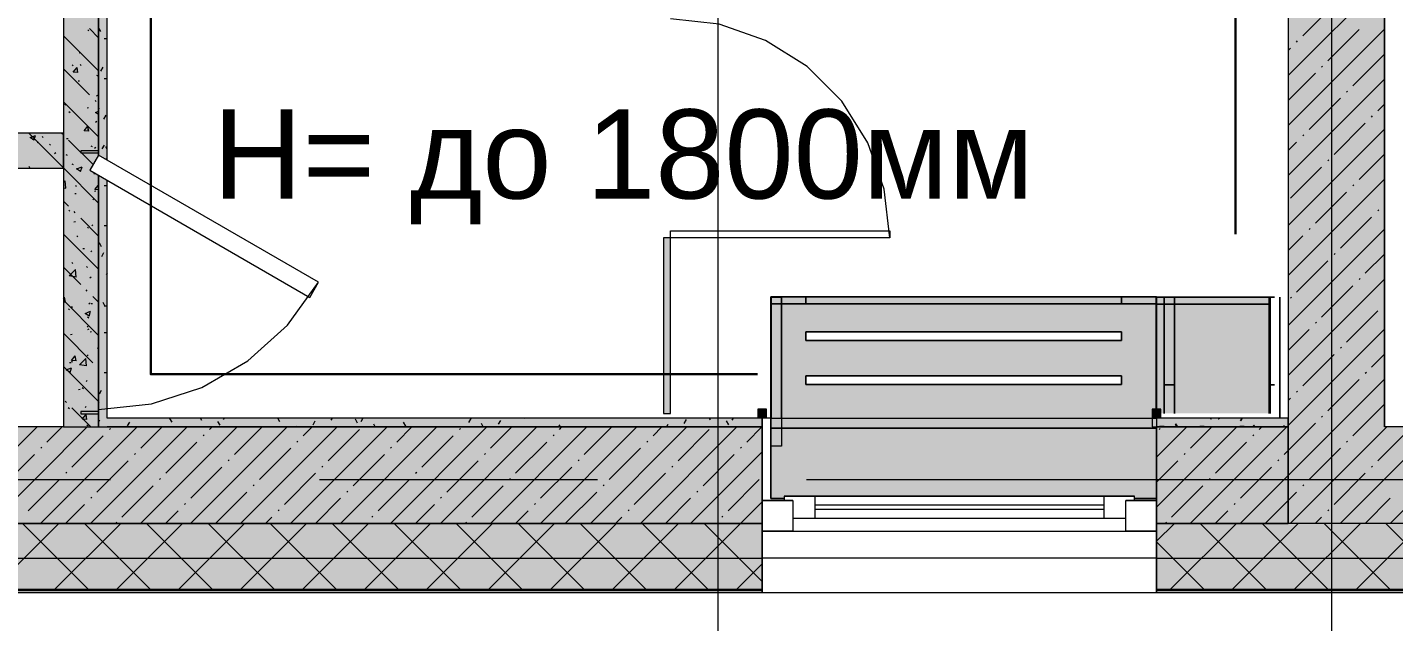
# Model space of a CAD drawing. Header units: millimetres. Extents: x -3817 to 677485, y -22715 to 103890.
# Drawn here: x 621169 to 624286, y 1553 to 2908 of the extents above; entities that cross this region are included whole.
import ezdxf

# ---------------------------------------------------------------- set-up
doc = ezdxf.new("R2010")
doc.units = ezdxf.units.MM
doc.layers.add('PDF _Геометрия', color=7, linetype='Continuous', true_color=0x1d1d1d)
doc.layers.add('PDF _Сплошная заливка', color=7, linetype='Continuous', true_color=0xffffff)
doc.layers.add('PDF _Текст', color=7, linetype='Continuous')
doc.styles.add('PDF GOST-Common', font='arial.ttf')

msp = doc.modelspace()

# ---------------------------------------------------------------- hatches: boundary and pattern name
at = {"layer": 'PDF _Сплошная заливка', "transparency": 33554559}
for points in [[(621291.3, 1996.9), (621331.3, 1996.9), (621331.3, 2026.9), (621291.3, 2026.9), (621291.3, 2031.9), (621331.3, 2031.9), (621331.3, 2570.7), (621311.3, 2582.2), (621331.3, 2616.9), (621330.7, 2621.9), (621291.3, 2621.9), (621291.3, 2626.9), (621331.3, 2626.9), (621331.3, 5436.9), (621291.3, 5436.9), (621291.3, 5441.9), (621331.3, 5441.9), (621330.4, 5581.2), (621311.3, 5592.2), (621331.3, 5626.9), (621331.3, 5631.9), (621291.3, 5631.9), (621291.3, 5636.9), (621251.3, 5636.9), (621251.3, 1996.9)], [(621251.3, 2586.9), (621251.3, 2666.9), (620650.5, 2666.9), (620650.5, 2586.9), (621086, 2586.9)], [(624045.5, 1996.9), (624045.5, 2016.9), (623735.5, 2016.9), (623735.5, 1996.9), (623999.5, 1996.9)], [(627885.5, 1776.9), (627885.5, 1996.9), (624045.5, 1996.9), (624045.5, 1776.9), (625456.2, 1776.9)]]:
    msp.add_hatch(color=256, dxfattribs=at).paths.add_polyline_path(points)
h = msp.add_hatch(color=256, dxfattribs=at)
h.paths.add_polyline_path([(621351.3, 1996.9), (621351.3, 2559.1), (621331.3, 2570.7), (621331.3, 1996.9)], flags=0)
h.paths.add_polyline_path([(621351.3, 2605.3), (621351.1, 5569.3), (621331.3, 5580.7), (621331.3, 2616.9), (621350.6, 2605.7)], flags=0)
h.paths.add_polyline_path([(621351.3, 5615.3), (621351.3, 5616.9), (621348.7, 5616.9)], flags=0)
at = {"layer": 'PDF _Сплошная заливка', "true_color": 0xe2ddcd, "transparency": 33554559}
msp.add_hatch(color=254, dxfattribs=at).paths.add_polyline_path([(622620.5, 2027.9), (622636.5, 2027.9), (622636.5, 2427.9), (622620.5, 2427.9), (622620.5, 2241.5)])
at = {"layer": 'PDF _Сплошная заливка', "true_color": 0xeae6de, "transparency": 33554559}
h = msp.add_hatch(color=254, dxfattribs=at)
h.paths.add_polyline_path([(622865.2, 1993.8), (623745.5, 1993.8), (623743.4, 1996.9), (623735.5, 1996.9), (623735.5, 2016.9), (623735.5, 2017.9), (623735.5, 2037.4), (623745.5, 2037.4), (623745.5, 2293.7), (622865.2, 2293.7), (622865.2, 2241.5)], flags=0)
h.paths.add_polyline_path([(622945.2, 2093.7), (622945.2, 2113.7), (623665.7, 2113.7), (623665.7, 2093.7), (623271.1, 2093.7)], flags=0)
h.paths.add_polyline_path([(622945.2, 2193.7), (622945.2, 2213.7), (623665.7, 2213.7), (623665.7, 2193.7), (623271.1, 2193.7)], flags=0)
for points in [[(623999.5, 2027.9), (624004.5, 2027.9), (624004.5, 2292.9), (623744.2, 2292.9), (623745.5, 2037.4), (623755.5, 2037.4), (623755.5, 2027.9)], [(622865.5, 1833.8), (622895.5, 1833.8), (622895.5, 1838.9), (623695.5, 1838.9), (623695.5, 1833.8), (623745.5, 1833.8), (623745.5, 1993.8), (622865.5, 1993.8), (622865.5, 1838.9)]]:
    msp.add_hatch(color=254, dxfattribs=at).paths.add_polyline_path(points)
at = {"layer": 'PDF _Сплошная заливка', "transparency": 33554559}
h = msp.add_hatch(color=256, dxfattribs=at)
h.paths.add_polyline_path([(623999.5, 1776.9), (624045.5, 1776.9), (624045.5, 1996.9), (623745.5, 1996.9), (623745.5, 1776.9)], flags=0)
h.paths.add_polyline_path([(622845.5, 1776.9), (622845.5, 1996.9), (619245.5, 1996.9), (619245.5, 1776.9), (622542.8, 1776.9)], flags=0)
h.paths.add_polyline_path([(618095.5, 1776.9), (618345.5, 1776.9), (618345.5, 1996.9), (618095.5, 1996.9)], flags=0)
h = msp.add_hatch(color=256, dxfattribs=at)
h.paths.add_polyline_path([(624045.5, 1996.9), (624045.5, 2016.9), (623745.5, 2016.9), (623745.5, 1996.9), (623999.5, 1996.9)], flags=0)
h.paths.add_polyline_path([(622845.5, 1996.9), (622845.5, 2016.9), (621351.3, 2016.9), (621351.3, 1996.9), (622542.8, 1996.9)], flags=0)
h = msp.add_hatch(color=256, dxfattribs=at)
h.paths.add_polyline_path([(627885.5, 1626.9), (627885.5, 1776.9), (623745.5, 1776.9), (623745.5, 1626.9), (625456.2, 1626.9)], flags=0)
h.paths.add_polyline_path([(622542.8, 1626.9), (622845.5, 1626.9), (622845.5, 1776.9), (619245.5, 1776.9), (619245.5, 1626.9), (621086, 1626.9)], flags=0)
h.paths.add_polyline_path([(618095.5, 1626.9), (618345.5, 1626.9), (618345.5, 1776.9), (617345.5, 1776.9), (617345.5, 1626.9), (617595.5, 1626.9)], flags=0)
h.paths.add_polyline_path([(615895.5, 1626.9), (616445.5, 1626.9), (616445.5, 1776.9), (615895.5, 1776.9)], flags=0)
h.paths.add_polyline_path([(613595.5, 1626.9), (613795.5, 1626.9), (613795.5, 1776.9), (613095.5, 1776.9), (613095.5, 1626.9)], flags=0)
h.paths.add_polyline_path([(609432.3, 1626.9), (609995.5, 1626.9), (609995.5, 1776.9), (608812.6, 1776.9), (608812.6, 1626.9)], flags=0)

# ---------------------------------------------------------------- linework, layer by layer
at = {"layer": 'PDF _Геометрия', "color": 9, "lineweight": 9, "true_color": 0xc0c0c0}
for points in [[(617345.5, 1618.9), (618345.5, 1618.9), (618345.5, 1776.9), (618345.5, 1618.9), (619245.5, 1618.9), (619245.5, 1776.9), (619245.5, 1618.9), (622845.5, 1618.9), (622845.5, 1776.9), (622845.5, 1618.9), (623745.5, 1618.9), (623745.5, 1776.9), (623745.5, 1618.9), (627885.5, 1618.9), (628038.5, 1618.9), (628043.5, 1618.9), (628043.5, 2226.9), (627885.5, 2226.9), (627665.5, 2226.9), (627665.5, 1996.9), (624265.5, 1996.9), (624265.5, 9556.9), (624410.5, 9556.9)], [(623845.5, 9548.9), (623845.5, 9536.9), (624025.5, 9536.9), (624025.5, 9556.9), (624045.5, 9556.9), (624045.5, 2016.9), (624025.5, 2016.9)], [(622865.2, 2016.9), (622845.5, 2016.9), (622845.5, 1996.9), (622845.5, 2016.9), (621351.3, 2016.9)], [(624045.5, 2016.9), (623735.5, 2016.9), (623735.5, 1996.9), (624045.5, 1996.9)], [(624014.5, 2016.9), (623745.5, 2016.9), (623745.5, 1996.9), (623745.5, 1776.9)], [(627885.5, 1776.9), (627885.5, 1996.9), (627885.5, 1776.9), (624045.5, 1776.9), (624045.5, 1996.9), (624045.5, 1776.9)]]:
    msp.add_lwpolyline(points, dxfattribs=at)
at = {"layer": 'PDF _Геометрия', "color": 231, "lineweight": 30, "true_color": 0xff80c0}
msp.add_lwpolyline([(623925.5, 2436.9), (623925.5, 9436.9), (622725.5, 9436.9), (622725.5, 5516.9), (621450.5, 5516.9), (621450.5, 2116.9), (622835, 2116.9)], dxfattribs=at)
at = {"layer": 'PDF _Геометрия', "color": 253, "lineweight": 9, "true_color": 0xaaaaaa}
for points in [[(624265.5, 6926.1), (624265.5, 6746.6), (624265.5, 6446.6), (624265.5, 6146.6), (624265.5, 5846.6), (624265.5, 5546.6), (624265.5, 5246.6), (624265.5, 4946.6), (624265.5, 4646.6), (624265.5, 4346.6), (624265.5, 4046.6), (624265.5, 3746.6), (624265.5, 3446.6), (624286.1, 3446.6), (624265.5, 3446.6), (624265.5, 1996.9)], [(622745.5, -29.4), (622745.5, 2470.6), (622745.5, 4304)], [(624145.5, -29.4), (624145.5, 2470.6), (624145.5, 4304)], [(621331.3, 2036.9), (621451.9, 2049.5), (621567.2, 2087), (621672.3, 2147.6), (621762.4, 2228.8), (621833.6, 2326.9)], [(619771.4, 1876.9), (621358.9, 1876.9)], [(621835.2, 1876.9), (622470.2, 1876.9)], [(622946.4, 1876.9), (624533.9, 1876.9)], [(622915.5, 1828.9), (622845.5, 1828.9)], [(622965.5, 1818.9), (623625.5, 1818.9)], [(623625.5, 1808.9), (622965.5, 1808.9)], [(623745.5, 1828.9), (623675.5, 1828.9)], [(622845.5, 1758.9), (623745.5, 1758.9)]]:
    msp.add_lwpolyline(points, dxfattribs=at)
at = {"layer": 'PDF _Геометрия', "color": 9, "lineweight": 9, "true_color": 0xc0c0c0}
for points in [[(620650.5, 1996.9), (620650.5, 4404.9), (620650.5, 5004.9), (620650.5, 5636.9), (621251.3, 5636.9), (621251.3, 2626.9), (621251.3, 2026.9), (621251.3, 1996.9)], [(620650.5, 2586.9), (621251.3, 2586.9), (621251.3, 2666.9), (620650.5, 2666.9)], [(622845.5, 1776.9), (622845.5, 1996.9)]]:
    msp.add_lwpolyline(points, close=True, dxfattribs=at)
at = {"layer": 'PDF _Геометрия', "color": 7, "lineweight": 9}
for points in [[(621331.3, 2616.9), (621331.3, 2626.9), (621331.3, 5580.7), (621331.3, 2626.9)], [(624045.5, 2016.9), (624045.5, 1996.9), (623745.5, 1996.9), (624045.5, 1996.9)], [(622845.5, 1776.9), (619245.5, 1776.9)]]:
    msp.add_lwpolyline(points, close=True, dxfattribs=at)
for points in [[(621351.3, 2605.3), (621351.3, 2626.9), (621351.3, 5569.1)], [(623136.5, 2427.9), (622636.5, 2427.9), (622636.5, 2443.9), (623136.5, 2443.9), (623136.5, 2427.9), (623123.9, 2539.1), (623086.9, 2644.8), (623027.4, 2739.6), (622948.2, 2818.8), (622853.4, 2878.3), (622747.7, 2915.3), (622636.5, 2927.9)], [(621251.3, 1996.9), (621331.3, 1996.9), (621331.3, 2026.9), (621331.3, 2570.7), (621331.3, 2026.9), (621331.3, 1996.9), (621351.3, 1996.9), (622845.5, 1996.9), (621351.3, 1996.9)], [(621351.3, 2016.9), (621351.3, 2026.9), (621351.3, 2559.1)], [(623745.5, 1623.9), (627885.5, 1623.9), (628035.5, 1623.9), (628038.5, 1623.9), (628038.5, 2226.9)], [(623745.5, 1626.9), (627885.5, 1626.9), (628035.5, 1626.9), (628035.5, 2226.9)], [(623745.5, 1697.9), (627964.5, 1697.9), (627964.5, 2226.9)], [(624025.5, 2016.9), (624014.5, 2016.9)], [(627885.5, 1776.9), (624045.5, 1776.9), (623745.5, 1776.9), (624045.5, 1776.9)], [(619245.5, 1697.9), (622845.5, 1697.9)], [(619245.5, 1626.9), (622845.5, 1626.9)], [(619245.5, 1623.9), (622845.5, 1623.9)]]:
    msp.add_lwpolyline(points, dxfattribs=at)
at = {"layer": 'PDF _Геометрия', "lineweight": 9}
for points in [[(624045.5, 2798.2), (624265.5, 3018.2)], [(624079.3, 2889), (624150.5, 2960.3)], [(624045.5, 2684.2), (624265.5, 2904.2)], [(624136.3, 2832), (624207.6, 2903.3)], [(624065, 2874.8), (624067.4, 2877.2)], [(624045.5, 2855.2), (624050.7, 2860.5)], [(624193.3, 2775), (624264.6, 2846.3)], [(624122, 2817.8), (624124.4, 2820.1)], [(624045.5, 2741.2), (624107.8, 2803.5)], [(624045.5, 2570.1), (624265.5, 2790.1)], [(624093.5, 2675.2), (624164.8, 2746.5)], [(624179.1, 2760.7), (624181.4, 2763.1)], [(624250.3, 2718), (624265.5, 2733.1)], [(624150.5, 2618.2), (624221.8, 2689.5)], [(624236.1, 2703.7), (624238.4, 2706.1)], [(624045.5, 2456.1), (624265.5, 2676.1)], [(624079.3, 2660.9), (624081.6, 2663.3)], [(624045.5, 2627.1), (624065, 2646.7)], [(624207.6, 2561.2), (624265.5, 2619.1)], [(624050.7, 2518.4), (624122, 2589.7)], [(624136.3, 2603.9), (624138.7, 2606.3)], [(624045.5, 2342), (624265.5, 2562)], [(624107.8, 2461.4), (624179.1, 2532.6)], [(624193.3, 2546.9), (624195.7, 2549.3)], [(624264.6, 2504.1), (624265.5, 2505)], [(624164.8, 2404.3), (624236.1, 2475.6)], [(624250.3, 2489.9), (624252.7, 2492.2)], [(624045.5, 2228), (624265.5, 2448)], [(624045.5, 2399), (624079.3, 2432.8)], [(624093.5, 2447.1), (624095.9, 2449.5)], [(624065, 2304.5), (624136.3, 2375.8)], [(624150.5, 2390.1), (624152.9, 2392.5)], [(624221.8, 2347.3), (624265.5, 2391)], [(624045.5, 2113.9), (624265.5, 2333.9)], [(624122, 2247.5), (624193.3, 2318.8)], [(624207.6, 2333.1), (624209.9, 2335.4)], [(624050.7, 2290.3), (624053.1, 2292.7)], [(624264.6, 2276), (624265.5, 2276.9)], [(624179.1, 2190.5), (624250.3, 2261.8)], [(624045.5, 1999.9), (624265.5, 2219.9)], [(624045.5, 2171), (624093.5, 2219)], [(624107.8, 2233.3), (624110.1, 2235.6)], [(624079.3, 2090.7), (624150.5, 2162)], [(624164.8, 2176.2), (624167.2, 2178.6)], [(624236.1, 2133.5), (624265.5, 2162.9)], [(624221.8, 2119.2), (624224.2, 2121.6)], [(623936.5, 1776.9), (624045.5, 1885.8), (624156.5, 1996.9), (624265.5, 2105.8)], [(624136.3, 2033.7), (624207.6, 2105)], [(624045.5, 2056.9), (624050.7, 2062.2)], [(624065, 2076.4), (624067.4, 2078.8)], [(624193.3, 1976.7), (624213.5, 1996.9), (624264.6, 2047.9)], [(620971.2, 1776.9), (621191.2, 1996.9)], [(621085.3, 1776.9), (621305.3, 1996.9)], [(621199.3, 1776.9), (621419.3, 1996.9)], [(621213.8, 1962.4), (621248.2, 1996.9)], [(621313.4, 1776.9), (621533.4, 1996.9)], [(621427.4, 1776.9), (621647.4, 1996.9)], [(621427.6, 1948.1), (621476.3, 1996.9)], [(621541.5, 1776.9), (621761.5, 1996.9)], [(621584.4, 1990.9), (621590.4, 1996.9)], [(621641.5, 1933.9), (621704.4, 1996.9)], [(621655.5, 1776.9), (621875.5, 1996.9)], [(621769.6, 1776.9), (621989.6, 1996.9)], [(621798.3, 1976.7), (621818.5, 1996.9)], [(621883.6, 1776.9), (622103.6, 1996.9)], [(621997.7, 1776.9), (622217.7, 1996.9)], [(622012.1, 1962.4), (622046.6, 1996.9)], [(622111.7, 1776.9), (622331.7, 1996.9)], [(622225.8, 1776.9), (622445.8, 1996.9)], [(622226, 1948.1), (622274.7, 1996.9)], [(622339.8, 1776.9), (622559.8, 1996.9)], [(622382.8, 1990.9), (622388.7, 1996.9)], [(622439.8, 1933.9), (622502.8, 1996.9)], [(622453.9, 1776.9), (622673.9, 1996.9)], [(622567.9, 1776.9), (622787.9, 1996.9)], [(622596.6, 1976.7), (622616.8, 1996.9)], [(622810.5, 1962.4), (622844.9, 1996.9)], [(623745.5, 1928), (623814.3, 1996.9)], [(623745.5, 1813.9), (623928.4, 1996.9)], [(623822.4, 1776.9), (624042.4, 1996.9)], [(623822.6, 1948.1), (623871.4, 1996.9)], [(623979.5, 1990.9), (623985.4, 1996.9)], [(624036.5, 1933.9), (624045.5, 1942.9), (624099.5, 1996.9), (624107.8, 2005.2)], [(624050.5, 1776.9), (624270.5, 1996.9)], [(624122, 2019.4), (624124.4, 2021.8)], [(624164.6, 1776.9), (624384.6, 1996.9)], [(624278.6, 1776.9), (624498.6, 1996.9)], [(621270.8, 1905.4), (621342.1, 1976.7)], [(621356.3, 1990.9), (621358.7, 1993.3)], [(621570.2, 1976.7), (621572.5, 1979)], [(621784, 1962.4), (621786.4, 1964.8)], [(621855.3, 1919.6), (621926.6, 1990.9)], [(622069.1, 1905.4), (622140.4, 1976.7)], [(622154.7, 1990.9), (622157, 1993.3)], [(622368.5, 1976.7), (622370.9, 1979)], [(622582.4, 1962.4), (622584.7, 1964.8)], [(622653.6, 1919.6), (622724.9, 1990.9)], [(623751.4, 1990.9), (623753.7, 1993.3)], [(623965.2, 1976.7), (623967.6, 1979)], [(624179.1, 1962.4), (624181.4, 1964.8)], [(624250.3, 1919.6), (624321.6, 1990.9)], [(621114, 1862.6), (621185.3, 1933.9)], [(621199.5, 1948.1), (621201.9, 1950.5)], [(621413.4, 1933.9), (621415.7, 1936.3)], [(621484.6, 1891.1), (621555.9, 1962.4)], [(621698.5, 1876.9), (621769.8, 1948.1)], [(621912.3, 1862.6), (621983.6, 1933.9)], [(621997.9, 1948.1), (622000.2, 1950.5)], [(622211.7, 1933.9), (622214.1, 1936.3)], [(622283, 1891.1), (622354.3, 1962.4)], [(622496.8, 1876.9), (622568.1, 1948.1)], [(622681.9, 1776.9), (622845.5, 1940.4)], [(622710.7, 1862.6), (622781.9, 1933.9)], [(622796.2, 1948.1), (622798.6, 1950.5)], [(623808.4, 1933.9), (623810.8, 1936.3)], [(623879.7, 1891.1), (623951, 1962.4)], [(624093.5, 1876.9), (624164.8, 1948.1)], [(621327.8, 1848.3), (621399.1, 1919.6)], [(621541.7, 1834.1), (621612.9, 1905.4)], [(621627.2, 1919.6), (621629.6, 1922)], [(621841, 1905.4), (621843.4, 1907.7)], [(622126.2, 1848.3), (622197.4, 1919.6)], [(622340, 1834.1), (622411.3, 1905.4)], [(622425.5, 1919.6), (622427.9, 1922)], [(622639.4, 1905.4), (622641.8, 1907.7)], [(623745.5, 1871), (623794.1, 1919.6)], [(623936.7, 1834.1), (624008, 1905.4)], [(624022.2, 1919.6), (624024.6, 1922)], [(624236.1, 1905.4), (624238.4, 1907.7)], [(621171, 1805.6), (621242.3, 1876.9)], [(621256.5, 1891.1), (621258.9, 1893.5)], [(621470.4, 1876.9), (621472.8, 1879.2)], [(621755.5, 1819.8), (621826.8, 1891.1)], [(621969.3, 1805.6), (622040.6, 1876.9)], [(622054.9, 1891.1), (622057.3, 1893.5)], [(622268.7, 1876.9), (622271.1, 1879.2)], [(622553.9, 1819.8), (622625.1, 1891.1)], [(622767.7, 1805.6), (622839, 1876.9)], [(623865.4, 1876.9), (623867.8, 1879.2)], [(624150.5, 1819.8), (624221.8, 1891.1)], [(621384.8, 1791.3), (621456.1, 1862.6)], [(621598.7, 1777.1), (621670, 1848.3)], [(621684.2, 1862.6), (621686.6, 1865)], [(621898.1, 1848.3), (621900.4, 1850.7)], [(622183.2, 1791.3), (622254.5, 1862.6)], [(622397, 1777.1), (622468.3, 1848.3)], [(622482.6, 1862.6), (622484.9, 1865)], [(622696.4, 1848.3), (622698.8, 1850.7)], [(623779.9, 1791.3), (623851.2, 1862.6)], [(623993.7, 1777.1), (624045.5, 1828.8), (624065, 1848.3)], [(624079.3, 1862.6), (624081.6, 1865)], [(621256.3, 1776.9), (621299.3, 1819.8)], [(621313.6, 1834.1), (621315.9, 1836.5)], [(621527.4, 1819.8), (621529.8, 1822.2)], [(621826.6, 1776.9), (621883.8, 1834.1)], [(622054.7, 1776.9), (622097.7, 1819.8)], [(622111.9, 1834.1), (622114.3, 1836.5)], [(622325.8, 1819.8), (622328.1, 1822.2)], [(622624.9, 1776.9), (622682.2, 1834.1)], [(622796, 1776.9), (622845.5, 1826.3)], [(623922.4, 1819.8), (623924.8, 1822.2)], [(624221.6, 1776.9), (624278.8, 1834.1)], [(621370.6, 1777.1), (621373, 1779.4)], [(621484.4, 1776.9), (621513.2, 1805.6)], [(621712.5, 1776.9), (621727, 1791.3)], [(621741.2, 1805.6), (621743.6, 1807.9)], [(621940.6, 1776.9), (621940.8, 1777.1)], [(621955.1, 1791.3), (621957.5, 1793.7)], [(622168.9, 1777.1), (622171.3, 1779.4)], [(622282.8, 1776.9), (622311.5, 1805.6)], [(622510.9, 1776.9), (622525.3, 1791.3)], [(622539.6, 1805.6), (622542, 1807.9)], [(622739, 1776.9), (622739.2, 1777.1)], [(622753.4, 1791.3), (622755.8, 1793.7)], [(623765.6, 1777.1), (623768, 1779.4)], [(623879.5, 1776.9), (623908.2, 1805.6)], [(624107.6, 1776.9), (624122, 1791.3)], [(624136.3, 1805.6), (624138.7, 1807.9)], [(621090.5, 1626.9), (621240.5, 1776.9)], [(621307.7, 1626.9), (621157.7, 1776.9)], [(621231.9, 1626.9), (621381.9, 1776.9)], [(621449.1, 1626.9), (621299.1, 1776.9)], [(621373.3, 1626.9), (621523.3, 1776.9)], [(621590.5, 1626.9), (621440.5, 1776.9)], [(621514.8, 1626.9), (621664.8, 1776.9)], [(621731.9, 1626.9), (621581.9, 1776.9)], [(621656.2, 1626.9), (621806.2, 1776.9)], [(621873.3, 1626.9), (621723.3, 1776.9)], [(621797.6, 1626.9), (621947.6, 1776.9)], [(622014.8, 1626.9), (621864.8, 1776.9)], [(621939, 1626.9), (622089, 1776.9)], [(622156.2, 1626.9), (622006.2, 1776.9)], [(622080.5, 1626.9), (622230.5, 1776.9)], [(622297.6, 1626.9), (622147.6, 1776.9)], [(622221.9, 1626.9), (622371.9, 1776.9)], [(622439, 1626.9), (622289, 1776.9)], [(622363.3, 1626.9), (622513.3, 1776.9)], [(622580.5, 1626.9), (622430.5, 1776.9)], [(622504.7, 1626.9), (622654.7, 1776.9)], [(622721.9, 1626.9), (622571.9, 1776.9)], [(622646.1, 1626.9), (622796.1, 1776.9)], [(622845.5, 1644.7), (622713.3, 1776.9)], [(623745.5, 1736.2), (623786.1, 1776.9)], [(623777.5, 1626.9), (623927.5, 1776.9)], [(623994.7, 1626.9), (623844.7, 1776.9)], [(623918.9, 1626.9), (624068.9, 1776.9)], [(624136.1, 1626.9), (623986.1, 1776.9)], [(624060.4, 1626.9), (624210.4, 1776.9)], [(624277.5, 1626.9), (624127.5, 1776.9)], [(624201.8, 1626.9), (624351.8, 1776.9)], [(624418.9, 1626.9), (624268.9, 1776.9)], [(623853.2, 1626.9), (623745.5, 1734.6)], [(622787.6, 1626.9), (622845.5, 1684.8)]]:
    msp.add_lwpolyline(points, dxfattribs=at)
at = {"layer": 'PDF _Геометрия', "color": 252, "lineweight": 9, "true_color": 0x878787}
for points in [[(621307, 2902.5), (621309.5, 2900.2)], [(621331.3, 2884.7), (621310.8, 2905.3)], [(621331.3, 2809.3), (621251.3, 2889.3)], [(621331.1, 2869.9), (621331.3, 2870.1)], [(621287.1, 2850.3), (621290.4, 2850.7)], [(621310.8, 2754.4), (621251.3, 2813.9)], [(621271.2, 2822.5), (621273.7, 2820.2)], [(621284.5, 2805.3), (621273.9, 2806.2), (621282.5, 2816.4)], [(621284.5, 2805.2), (621282.5, 2816.4)], [(621289.2, 2823.4), (621292, 2821.6)], [(621328.9, 2810.7), (621331.3, 2812.6)], [(621284.9, 2786), (621288.2, 2786.4)], [(621326.7, 2799.5), (621329.5, 2797.7)], [(621326.7, 2751.5), (621329.4, 2753.6)], [(621331.3, 2658.4), (621251.3, 2738.4)], [(621253.8, 2733), (621256.6, 2731.2)], [(621263.9, 2716.4), (621266.4, 2714.1)], [(621305.4, 2724.7), (621308.7, 2725.2)], [(621325.9, 2739.3), (621323.4, 2741.8)], [(621331.3, 2709.6), (621324.5, 2714.2), (621331.3, 2716.9)], [(621309.2, 2671.5), (621298.6, 2672.5), (621307.1, 2682.7)], [(621309.2, 2671.5), (621307.1, 2682.6)], [(621324.6, 2692.3), (621327.2, 2694.4)], [(621331.3, 2507.5), (621251.3, 2587.5), (621172, 2666.9)], [(621183.9, 2650.9), (621175.1, 2656.9), (621187.5, 2661.7)], [(621183.9, 2650.9), (621187.5, 2661.6)], [(621202.8, 2659.5), (621205.3, 2657.3)], [(621250.5, 2663.9), (621247.9, 2666.4)], [(621258.6, 2654.6), (621262, 2655)], [(621291.3, 2623), (621263, 2651.3)], [(621306.5, 2677.3), (621309, 2675.1)], [(621191.3, 2645.7), (621194.6, 2646.2)], [(621219.2, 2642.2), (621222, 2640.4)], [(621231.1, 2620.6), (621233.8, 2622.7)], [(621318.9, 2595.4), (621292.5, 2621.9)], [(621314.1, 2638.2), (621316.9, 2636.4)], [(621322.4, 2633.1), (621325.1, 2635.2)], [(621175, 2588.5), (621172.5, 2591)], [(621256.7, 2618.3), (621259.5, 2616.5)], [(621270.7, 2597.3), (621273.2, 2595.1)], [(621290.1, 2579.3), (621281.2, 2585.3), (621293.7, 2590.1)], [(621290.1, 2579.3), (621293.7, 2590)], [(621251.3, 2554.6), (621254.9, 2558.4)], [(621256.9, 2541.4), (621254.9, 2558.3)], [(621320.3, 2574), (621322.6, 2575.7)], [(621251.3, 2542.3), (621256.9, 2541.5)], [(621277.4, 2529.1), (621280.7, 2529.6)], [(621278.7, 2547.8), (621281.5, 2546)], [(621321.9, 2535), (621325.2, 2535.4)], [(621331.3, 2538), (621323.2, 2538.7), (621331.3, 2548.4)], [(621263, 2500.4), (621251.3, 2512.1)], [(621318.1, 2514.8), (621320.8, 2516.8)], [(621263.4, 2491.2), (621265.9, 2489)], [(621275.1, 2464.9), (621278.5, 2465.3)], [(621278.1, 2485.4), (621275.6, 2487.9)], [(621331.3, 2432.1), (621290.7, 2472.8)], [(621331.3, 2356.7), (621251.3, 2436.7)], [(621281.6, 2433.1), (621284.4, 2431.3)], [(621306, 2452.2), (621308.5, 2449.9)], [(621315.9, 2455.6), (621318.6, 2457.6)], [(621295.7, 2403.6), (621299, 2404)], [(621270.2, 2372.2), (621272.7, 2369.9)], [(621313.8, 2396.4), (621316.4, 2398.4)], [(621290.7, 2321.9), (621251.3, 2361.3)], [(621280.5, 2338.8), (621264.7, 2341.3), (621278.5, 2355.7)], [(621280.5, 2338.8), (621278.5, 2355.7)], [(621303.6, 2362.6), (621306.5, 2360.8)], [(621311.6, 2337.2), (621314.3, 2339.2)], [(621251.3, 2333.8), (621252.2, 2333.9)], [(621305.8, 2306.8), (621303.3, 2309.3)], [(621251.3, 2289.9), (621253.6, 2292.6)], [(621331.3, 2205.8), (621251.3, 2285.8)], [(621251.3, 2281.9), (621255.7, 2281.5)], [(621255.7, 2281.4), (621253.6, 2292.6)], [(621309.4, 2278), (621312.1, 2280.1)], [(621314.4, 2278.1), (621317.8, 2278.6)], [(621331.3, 2281.3), (621318.3, 2294.3)], [(621262.9, 2266.1), (621265.3, 2263.8)], [(621269, 2271.7), (621271.8, 2269.9)], [(621309.7, 2249.9), (621300.8, 2255.8), (621313.3, 2260.6)], [(621306.5, 2247.8), (621309.3, 2246)], [(621309.7, 2249.8), (621313.3, 2260.6)], [(621305.5, 2227.1), (621307.9, 2224.8)], [(621307.3, 2218.8), (621309.9, 2220.9)], [(621312.2, 2213.9), (621315.5, 2214.3)], [(621318.3, 2143.4), (621251.3, 2210.4)], [(621267.7, 2208), (621271, 2208.5)], [(621280.3, 2147.7), (621269.7, 2148.7), (621278.3, 2158.9)], [(621280.3, 2147.7), (621278.3, 2158.8)], [(621304.1, 2136.2), (621288.2, 2138.7), (621302.1, 2153.1)], [(621304.1, 2136.2), (621302.1, 2153.1)], [(621305.1, 2159.6), (621307.8, 2161.7)], [(621328.6, 2177.3), (621331.3, 2175.5)], [(621331.3, 2054.9), (621251.3, 2134.9)], [(621266.4, 2121), (621257.6, 2126.9), (621270, 2131.7)], [(621265.4, 2143.7), (621268.7, 2144.2)], [(621266.4, 2120.9), (621270, 2131.6)], [(621269.7, 2147), (621272.1, 2144.8)], [(621331.3, 2130.4), (621330.9, 2130.8)], [(621303, 2100.5), (621305.6, 2102.5)], [(621286, 2082.5), (621289.3, 2082.9)], [(621293.9, 2086.5), (621296.8, 2084.7)], [(621258, 2052.9), (621255.5, 2055.4)], [(621262.3, 2040.9), (621264.8, 2038.7)], [(621314, 1996.9), (621270.6, 2040.3)], [(621300.8, 2041.3), (621303.5, 2043.3)], [(621305, 2014), (621294.4, 2014.9), (621302.9, 2025.2)], [(621305, 2014), (621302.9, 2025.1)], [(621304.9, 2001.9), (621307.4, 1999.6)]]:
    msp.add_lwpolyline(points, dxfattribs=at)
at = {"layer": 'PDF _Геометрия', "color": 253, "lineweight": 9, "true_color": 0x9b9b9b}
for points in [[(621336.4, 2899.2), (621331.3, 2907.9)], [(621344.6, 2882.7), (621351.3, 2882.7)], [(621341, 2817.4), (621336, 2808.7)], [(621344.6, 2791.3), (621351.3, 2791.3)], [(621333.4, 2721.5), (621331.3, 2725)], [(621348.1, 2707.7), (621343.1, 2699)], [(621344, 2639.7), (621339, 2631)], [(621351.3, 2629.4), (621347.7, 2635.8)], [(621346, 2608.4), (621351.3, 2608.4)], [(621344.6, 2547.4), (621351.3, 2547.4)], [(621344.6, 2456), (621351.3, 2456)], [(621338.5, 2407.7), (621333.5, 2416.5)], [(621342.9, 2394), (621337.9, 2385.2)], [(621351.3, 2347.6), (621349.1, 2343.6)], [(621346.7, 2271.7), (621341.7, 2280.4)], [(621344.6, 2273.1), (621351.3, 2273.1)], [(621344.6, 2212.1), (621351.3, 2212.1)], [(621344.6, 2120.7), (621351.3, 2120.7)], [(621337.7, 2080.2), (621332.7, 2071.5)], [(621332.6, 2052.3), (621331.3, 2054.5)], [(621333.7, 2012.2), (621331.3, 2008.1)], [(621401.7, 2008.1), (621396.7, 1999.4)], [(621499.1, 2007.7), (621494.1, 2016.4)], [(621567.1, 2011.8), (621564.2, 2016.9)], [(621608.8, 2000.6), (621603.8, 2009.4)], [(621617.9, 2016.9), (621616, 2013.5)], [(621646.2, 1996.9), (621645.4, 1998.2)], [(621744.9, 2008.8), (621740.2, 2016.9)], [(621783.5, 1998.8), (621782.4, 1996.9)], [(621825.1, 2010), (621820.1, 2001.3)], [(621864.3, 2016.9), (621861.7, 2012.4)], [(621922.6, 2005.8), (621917.5, 2014.5)], [(621934.7, 2016.9), (621929.8, 2008.3)], [(621962.9, 1996.9), (621959.2, 2003.4)], [(622032.2, 1998.7), (622027.2, 2007.5)], [(622029.2, 1997.7), (622028.7, 1996.9)], [(622180.5, 2015.9), (622175.5, 2007.2)], [(622209.3, 1996.9), (622204.9, 2004.5)], [(622248.6, 2011.9), (622243.5, 2003.1)], [(622304.4, 2015.1), (622303.3, 2016.9)], [(622385.3, 1996.9), (622382.6, 2001.5)], [(622630.4, 2002.6), (622627.1, 1996.9)], [(622672, 2013.8), (622667, 2005)], [(622709, 2016.9), (622708.6, 2016.2)], [(622727.8, 2013.2), (622725.7, 2016.9)], [(622769.4, 2002), (622764.4, 2010.7)], [(622779.4, 2016.9), (622776.6, 2012.1)], [(623752.5, 1998.8), (623762.6, 1998.8)], [(623843.9, 1998.8), (623854, 1998.8)], [(623935.4, 1998.8), (623945.4, 1998.8)]]:
    msp.add_lwpolyline(points, dxfattribs=at)
at = {"layer": 'PDF _Геометрия', "color": 253, "lineweight": 13, "true_color": 0xaaaaaa}
for points in [[(621291.3, 2621.9), (621331.3, 2621.9), (621331.3, 2626.9), (621291.3, 2626.9)], [(621833.6, 2326.9), (621331.3, 2616.9), (621311.3, 2582.2), (621813.6, 2292.2)], [(621291.3, 2031.9), (621291.3, 2026.9), (621331.3, 2026.9), (621331.3, 2031.9)], [(622845.5, 1758.9), (622845.5, 1828.9), (622915.5, 1828.9), (622915.5, 1758.9)], [(623695.5, 1838.9), (622895.5, 1838.9), (622895.5, 1828.9), (622915.5, 1828.9), (622915.5, 1788.9), (623675.5, 1788.9), (623675.5, 1828.9), (623695.5, 1828.9)], [(623675.5, 1758.9), (623675.5, 1828.9), (623745.5, 1828.9), (623745.5, 1758.9)]]:
    msp.add_lwpolyline(points, close=True, dxfattribs=at)
at = {"layer": 'PDF _Геометрия', "color": 7, "lineweight": 20}
for points in [[(622636.5, 2027.9), (622636.5, 2427.9), (622620.5, 2427.9), (622620.5, 2027.9)], [(622835.5, 2037.4), (622835.5, 2017.9), (622855.5, 2017.9), (622855.5, 2037.4)], [(623735.5, 2037.4), (623735.5, 2017.9), (623755.5, 2017.9), (623755.5, 2037.4)]]:
    msp.add_lwpolyline(points, close=True, dxfattribs=at)
at = {"layer": 'PDF _Геометрия', "color": 8, "lineweight": 9, "true_color": 0x808080}
for points in [[(623745.5, 2037.4), (623745.5, 2293.7), (622865.2, 2293.7), (622865.2, 1993.8), (623745.5, 1993.8), (623745.5, 1996.9)], [(622865.2, 1993.8), (622865.2, 2293.7), (623745.5, 2293.7)], [(622865.5, 2293.7), (623745.5, 2293.7), (622865.5, 2293.7)], [(622945.5, 2293.7), (623665.1, 2293.7), (622945.5, 2293.7)], [(623745.5, 2292.9), (624004.5, 2292.9), (623744.7, 2292.9), (624004.5, 2292.9), (624004.5, 2027.9), (624004.5, 2292.9), (623744.2, 2292.9), (623744.2, 2037.4)], [(623744.2, 1996.9), (623744.2, 1993)], [(623745.5, 1833.8), (623695.5, 1833.8), (623745.5, 1833.8), (623745.5, 1993.8), (622865.5, 1993.8), (622865.5, 1833.8), (622895.5, 1833.8), (622865.5, 1833.8), (622865.5, 1993.8)]]:
    msp.add_lwpolyline(points, dxfattribs=at)
at = {"layer": 'PDF _Геометрия', "color": 253, "lineweight": 9, "true_color": 0xaba79f}
for points in [[(622865.5, 2293.2), (622865.5, 2277.7)], [(623745.5, 2276.9), (623762.6, 2276.9)]]:
    msp.add_lwpolyline(points, close=True, dxfattribs=at)
for points in [[(622866.1, 2292.9), (622889.9, 2292.9), (622889.9, 1952.9), (622865.9, 1952.9), (622865.9, 1993.8)], [(622865.9, 1994.8), (622865.9, 2292.1)], [(622865.9, 2277.7), (622865.9, 2016.9)], [(622889.9, 2277.7), (623744.2, 2277.7), (622889.9, 2277.7)], [(622889.9, 2016.9), (622889.9, 2277.7)], [(622945.5, 2277.7), (623665.1, 2277.7), (622945.5, 2277.7)], [(623744.2, 2037.4), (623744.2, 2290.9)], [(623745.5, 2277.7), (623745.5, 2292.9), (623745.5, 2241.5)], [(623762.6, 2276.9), (623762.6, 2027.9), (623762.6, 2292.9), (623786.6, 2292.9), (623786.6, 2027.9), (623786.6, 2276.9)], [(623762.6, 2276.9), (623762.6, 2092.9), (623762.6, 2276.9)], [(623786.6, 2276.9), (624002.6, 2276.9), (623786.6, 2276.9)], [(623786.6, 2276.9), (623786.6, 2092.9), (623786.6, 2276.9)], [(624002.6, 2276.9), (624002.6, 2027.9), (624002.6, 2292.9)], [(624002.6, 2276.9), (624002.6, 2092.9), (624002.6, 2276.9)], [(622865.5, 1993.8), (623744.2, 1993.8), (622865.2, 1993.8)], [(623745.5, 1993), (623745.5, 1833.8)]]:
    msp.add_lwpolyline(points, dxfattribs=at)
at = {"layer": 'PDF _Геометрия', "color": 254, "lineweight": 9, "true_color": 0xd5d3cf}
for points in [[(622865.9, 2292.1), (622865.9, 2277.7)], [(622889.9, 2277.7), (622889.9, 2292.9), (622866.1, 2292.9)], [(622945.5, 2277.7), (622945.5, 2293.7), (622945.5, 2277.7)], [(623745.5, 2277.7), (623745.5, 2292.9)], [(623762.6, 2276.9), (623762.6, 2292.9), (623762.6, 2276.9)], [(624002.6, 2292.9), (624002.6, 2276.9), (624002.6, 2292.9)], [(624002.6, 2292.9), (624002.6, 2276.9)]]:
    msp.add_lwpolyline(points, dxfattribs=at)
for points in [[(622878, 2277.7), (622865.9, 2277.7)], [(622889.9, 2277.7), (622881.2, 2277.7)], [(623665.1, 2293.7), (623665.1, 2277.7)], [(623786.6, 2292.9), (623786.6, 2276.9), (623786.6, 2292.9), (623786.6, 2276.9), (623762.6, 2276.9), (623762.6, 2292.9)], [(623786.6, 2292.9), (623762.6, 2292.9)], [(623786.6, 2092.9), (623762.6, 2092.9)]]:
    msp.add_lwpolyline(points, close=True, dxfattribs=at)
at = {"layer": 'PDF _Геометрия', "color": 9, "lineweight": 9, "true_color": 0xcbc7bf}
msp.add_lwpolyline([(622881.2, 2277.7), (622878, 2277.7)], close=True, dxfattribs=at)
at = {"layer": 'PDF _Геометрия', "color": 254, "lineweight": 9, "true_color": 0xe0ddd7}
msp.add_lwpolyline([(623744.5, 2277.7), (623744.5, 2291.5)], dxfattribs=at)
at = {"layer": 'PDF _Геометрия', "color": 9, "lineweight": 9, "true_color": 0xc1bbaf}
for points in [[(623744.5, 2291.5), (623744.5, 2276.9)], [(623745.5, 2241.5), (623745.5, 2037.4)]]:
    msp.add_lwpolyline(points, dxfattribs=at)
at = {"layer": 'PDF _Геометрия', "color": 254, "lineweight": 9, "true_color": 0xeae9e7}
msp.add_lwpolyline([(623762.6, 2276.9), (623786.6, 2276.9)], dxfattribs=at)
at = {"layer": 'PDF _Геометрия', "color": 254, "lineweight": 9, "true_color": 0xdfdfdf}
msp.add_lwpolyline([(624004.5, 2276.9), (624004.5, 2292.9)], dxfattribs=at)
at = {"layer": 'PDF _Геометрия', "color": 9, "lineweight": 9, "true_color": 0xbfbfbf}
msp.add_lwpolyline([(624004.5, 2276.9), (624004.5, 2292.9)], dxfattribs=at)
at = {"layer": 'PDF _Геометрия', "color": 8, "lineweight": 9, "true_color": 0x808080}
for points in [[(624014.5, 2292.9), (624004.5, 2292.9)], [(624014.5, 2292.9), (624004.5, 2292.9)], [(624026.6, 2016.9), (624026.6, 2292.9), (624026.6, 2092.9), (624026.6, 2292.9)], [(622945.2, 2193.7), (622945.2, 2213.7), (623665.7, 2213.7), (623665.7, 2193.7)], [(622945.2, 2193.7), (623665.7, 2193.7), (623665.7, 2213.7), (622945.2, 2213.7)], [(622945.2, 2093.7), (622945.2, 2113.7), (623665.7, 2113.7), (623665.7, 2093.7)], [(622945.2, 2093.7), (623665.7, 2093.7), (623665.7, 2113.7), (622945.2, 2113.7)]]:
    msp.add_lwpolyline(points, close=True, dxfattribs=at)
at = {"layer": 'PDF _Геометрия', "color": 9, "lineweight": 9, "true_color": 0xbfbfbf}
msp.add_lwpolyline([(624014.5, 2092.9), (624004.5, 2092.9)], close=True, dxfattribs=at)
at = {"layer": 'PDF _Геометрия', "color": 9, "lineweight": 9, "true_color": 0xcbc7bf}
for points in [[(622865.2, 2016.9), (623744.2, 2016.9)], [(623745.5, 1776.9), (623745.5, 1993)]]:
    msp.add_lwpolyline(points, dxfattribs=at)
at = {"layer": 'PDF _Геометрия', "color": 9, "lineweight": 9, "true_color": 0xd4cdbf}
msp.add_lwpolyline([(623745.5, 1993.8), (623745.5, 1996.9)], dxfattribs=at)
at = {"layer": 'PDF _Геометрия', "color": 9, "lineweight": 9, "true_color": 0xccc5b7}
msp.add_lwpolyline([(623745.5, 1996.9), (623745.5, 1993.8)], dxfattribs=at)
at = {"layer": 'PDF _Геометрия', "color": 253, "lineweight": 9, "true_color": 0x9b9b9b}
for points in [[(623788.5, 1996.9), (623791, 2001.2)], [(623789, 2004), (623793.1, 1996.9)], [(623869.3, 2014.8), (623870.4, 2016.9)], [(623887.1, 2016.9), (623888.4, 2014.6)], [(623937.3, 2010.7), (623940.8, 2016.9)], [(623966.7, 2001), (623969.1, 1996.9)], [(624034.9, 1996.9), (624036.8, 2000.1)]]:
    msp.add_lwpolyline(points, close=True, dxfattribs=at)
at = {"layer": 'PDF _Геометрия', "color": 253, "lineweight": 13, "true_color": 0xaaaaaa}
for points in [[(622895.5, 1838.9), (623695.5, 1838.9)], [(622965.5, 1838.9), (622965.5, 1788.9)], [(623625.5, 1838.9), (623625.5, 1788.9)]]:
    msp.add_lwpolyline(points, dxfattribs=at)
at = {"layer": 'PDF _Геометрия', "color": 116, "lineweight": 13, "true_color": 0x008040}
msp.add_lwpolyline([(623745.5, 1697.9), (622845.5, 1697.9)], dxfattribs=at)
at = {"layer": 'PDF _Сплошная заливка', "lineweight": 35, "transparency": 33554559}
for points in [[(624265.5, 1996.9), (624265.5, 9556.9), (624045.5, 1996.9), (624045.5, 9556.9)], [(621331.3, 2621.9), (621331.3, 2626.9), (621291.3, 2621.9), (621291.3, 2626.9)], [(621331.3, 2026.9), (621331.3, 2031.9), (621291.3, 2026.9), (621291.3, 2031.9)]]:
    msp.add_solid(points, dxfattribs=at)
at = {"layer": 'PDF _Сплошная заливка', "color": 1, "lineweight": 35, "transparency": 33554559}
for points in [[(622855.5, 2017.9), (622855.5, 2037.4), (622835.5, 2017.9), (622835.5, 2037.4)], [(623755.5, 2017.9), (623755.5, 2037.4), (623735.5, 2017.9), (623735.5, 2037.4)]]:
    msp.add_solid(points, dxfattribs=at)

# ---------------------------------------------------------------- texts
at = {"layer": 'PDF _Текст', "color": 250, "true_color": 0x3c3c3c, "insert": (621591.9, 2590), "char_height": 203.2, "attachment_point": 4, "style": 'PDF GOST-Common'}
msp.add_mtext('Н= до 1800мм', dxfattribs=at)

doc.saveas('drawing.dxf')
